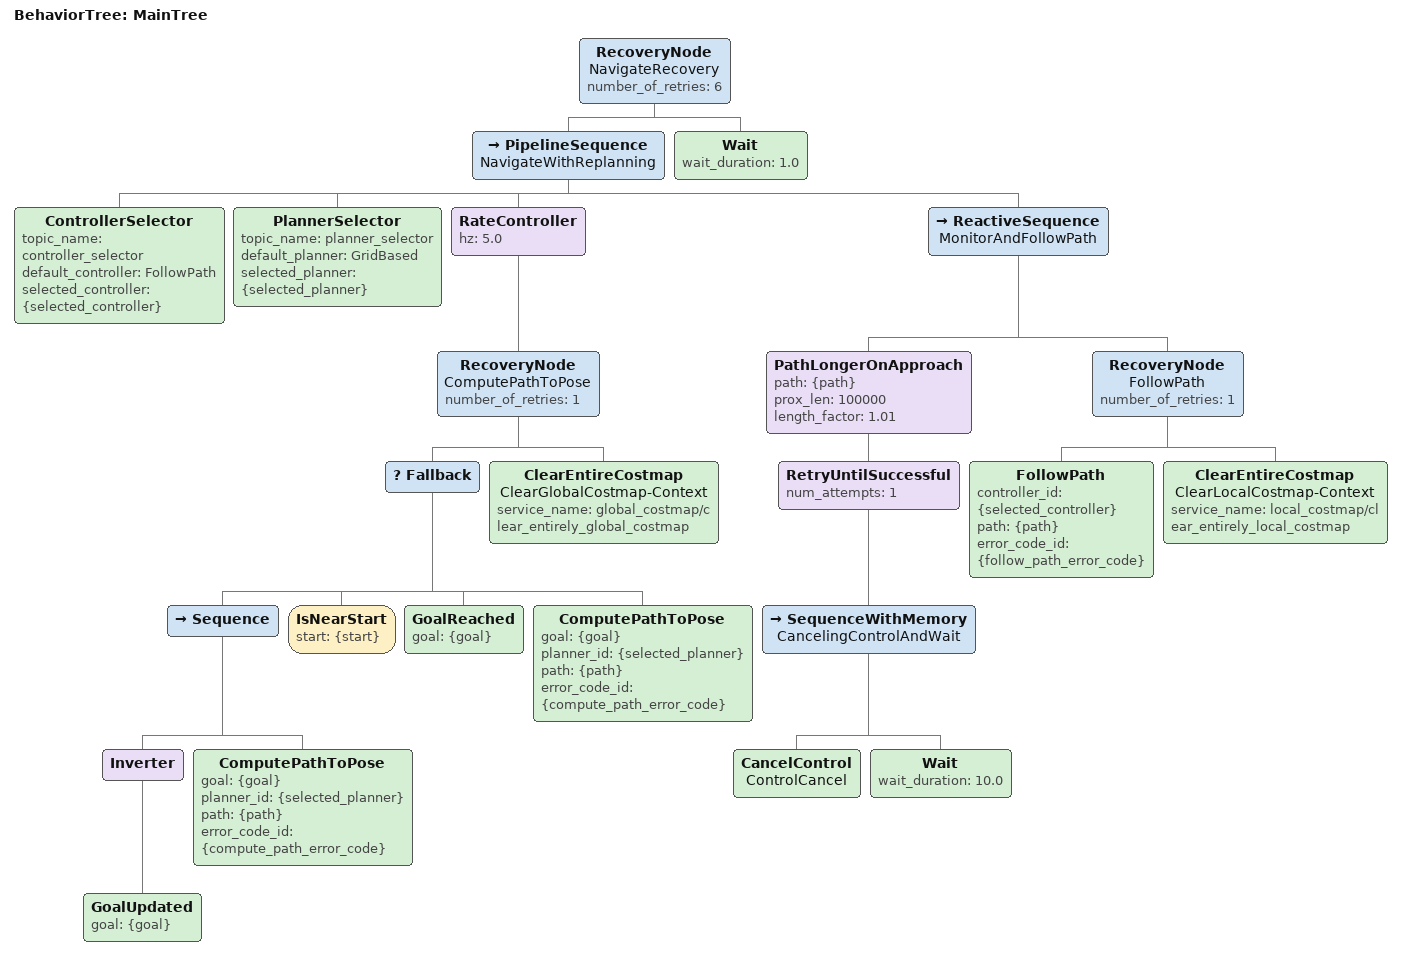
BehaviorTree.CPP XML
<?xml version="1.0" encoding="UTF-8"?>
<root BTCPP_format="4">
  <BehaviorTree ID="MainTree">
    <RecoveryNode name="NavigateRecovery"
                  number_of_retries="6">
      <PipelineSequence name="NavigateWithReplanning">
        <ControllerSelector topic_name="controller_selector"
                            default_controller="FollowPath"
                            selected_controller="{selected_controller}"/>
        <PlannerSelector topic_name="planner_selector"
                         default_planner="GridBased"
                         selected_planner="{selected_planner}"/>
        <RateController hz="5.0">
          <RecoveryNode name="ComputePathToPose"
                        number_of_retries="1">
            <Fallback>
              <Sequence>
                <Inverter>
                  <GoalUpdated goal="{goal}"/>
                </Inverter>
                <ComputePathToPose goal="{goal}"
                                   planner_id="{selected_planner}"
                                   path="{path}"
                                   error_code_id="{compute_path_error_code}"/>
              </Sequence>
              <IsNearStart start="{start}"/>
              <GoalReached goal="{goal}"/>
              <ComputePathToPose goal="{goal}"
                                 planner_id="{selected_planner}"
                                 path="{path}"
                                 error_code_id="{compute_path_error_code}"/>
            </Fallback>
            <ClearEntireCostmap name="ClearGlobalCostmap-Context"
                                service_name="global_costmap/clear_entirely_global_costmap"/>
          </RecoveryNode>
        </RateController>
        <ReactiveSequence name="MonitorAndFollowPath">
          <PathLongerOnApproach path="{path}"
                                prox_len="100000"
                                length_factor="1.01">
            <RetryUntilSuccessful num_attempts="1">
              <SequenceWithMemory name="CancelingControlAndWait">
                <CancelControl name="ControlCancel"/>
                <Wait wait_duration="10.0"/>
              </SequenceWithMemory>
            </RetryUntilSuccessful>
          </PathLongerOnApproach>
          <RecoveryNode name="FollowPath"
                        number_of_retries="1">
            <FollowPath controller_id="{selected_controller}"
                        path="{path}"
                        error_code_id="{follow_path_error_code}"/>
            <ClearEntireCostmap name="ClearLocalCostmap-Context"
                                service_name="local_costmap/clear_entirely_local_costmap"/>
          </RecoveryNode>
        </ReactiveSequence>
      </PipelineSequence>
      <Wait wait_duration="1.0"/>
    </RecoveryNode>
  </BehaviorTree>

</root>
